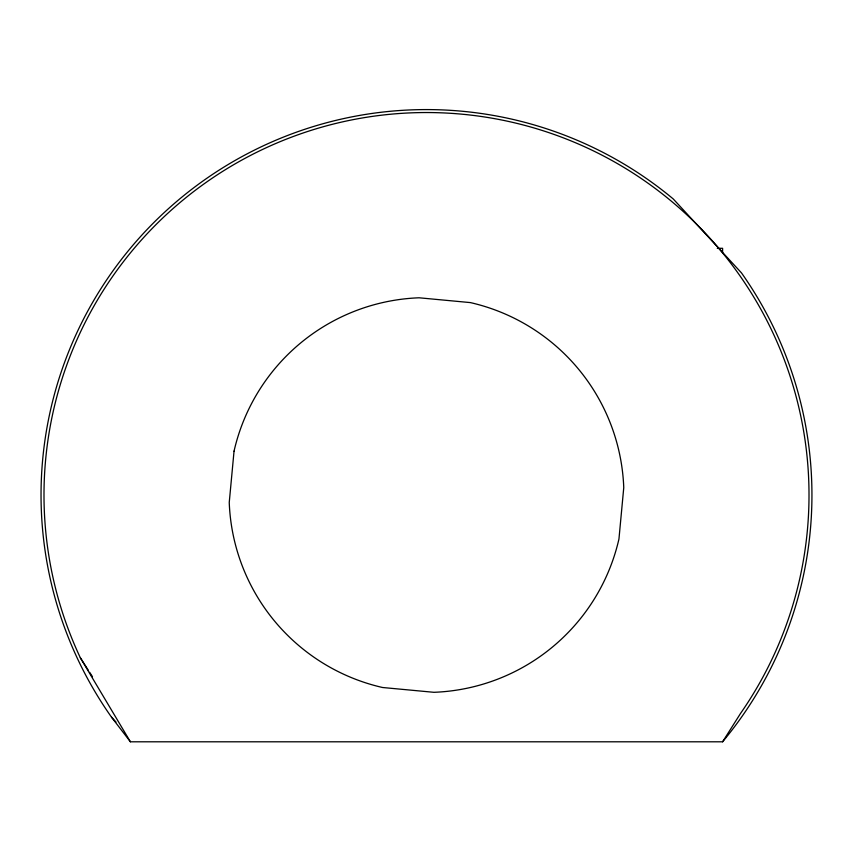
<?xml version="1.0" encoding="UTF-8"?>
<svg xmlns="http://www.w3.org/2000/svg" width="853" height="853" viewBox="0 0 853 853"><rect width="100%" height="100%" fill="white"/><g stroke="black" fill="none" stroke-linecap="round" stroke-linejoin="round"><path stroke-width="1.28" d="M722.598 741.801L740.489 713.503A382.507 382.507 0 0 0 458.69 113.897A382.507 382.507 0 0 0 80.321 657.748L130.402 741.801L722.598 741.801A385.428 385.428 0 0 0 741.481 272.907L673.252 198.952A385.428 385.428 0 0 0 111.519 717.192L130.402 741.801M717.277 248.298L722.598 248.298L722.598 252.445M111.519 717.192L116.019 722.064M80.321 657.748L88.19 670.021M89.629 672.26L92.487 676.717M234.042 451.152L229.244 502.46A197.395 197.395 0 0 0 382.592 687.507L433.9 692.305A197.395 197.395 0 0 0 618.958 538.957L623.756 487.649A197.395 197.395 0 0 0 470.408 302.602L419.1 297.793A197.395 197.395 0 0 0 234.042 451.152"/></g></svg>
